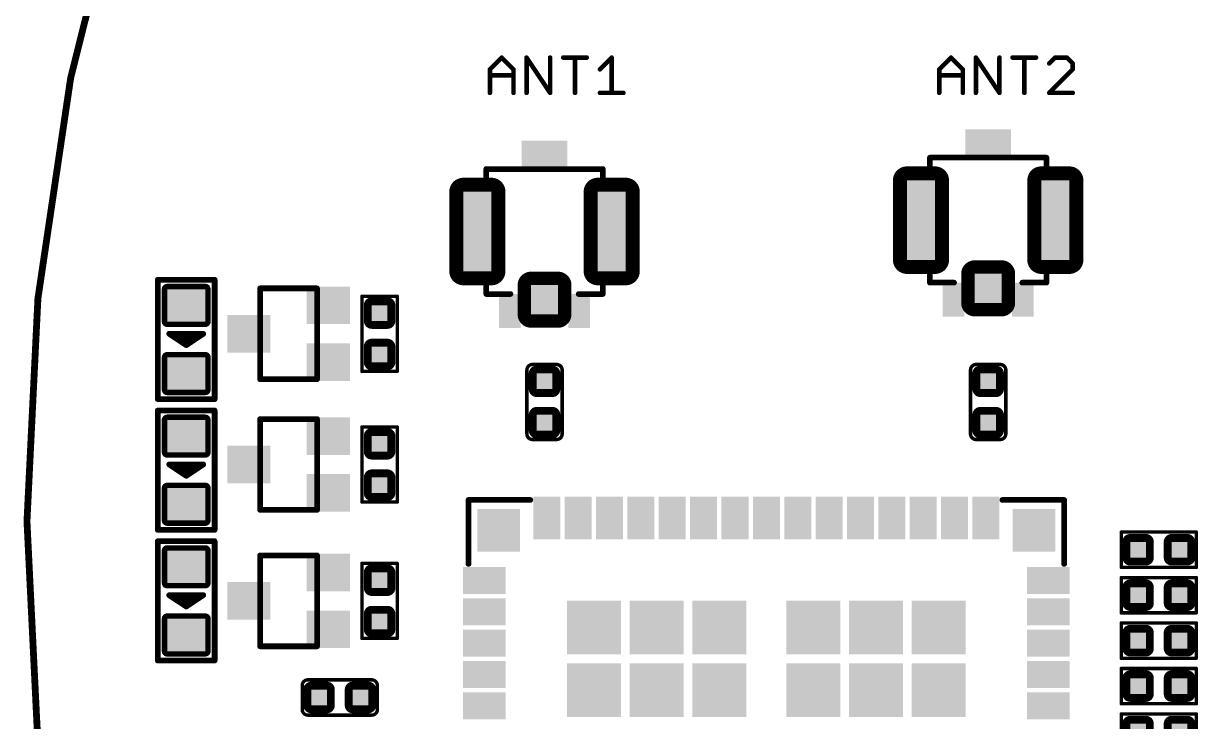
# Model space of a CAD drawing. Extents: x -51 to 158, y -52 to 51.
# Drawn here: x -50.88 to -24.57, y -4.47 to 11.13 of the extents above; entities that cross this region are included whole.
import ezdxf

# ---------------------------------------------------------------- set-up
doc = ezdxf.new("R2010")
doc.units = 0
for name, color, linetype in [('20', 213, 'CONTINUOUS'), ('21', 253, 'CONTINUOUS'), ('25', 253, 'CONTINUOUS'), ('29', 253, 'CONTINUOUS')]:
    doc.layers.add(name, color=color, linetype=linetype)

# ---------------------------------------------------------------- blocks, each defined once
blk = doc.blocks.new('RECT')
blk.add_solid([(-0.5, -0.5), (0.5, -0.5), (-0.5, 0.5), (0.5, 0.5)])
blk = doc.blocks.new('RECT200512X192512R50')
at = {"const_width": 0.3008}
blk.add_lwpolyline([(0.4762, -0.3008), (0.4762, 0.3008, 0.4142), (0.3258, 0.4512), (-0.3258, 0.4512, 0.4142), (-0.4762, 0.3008), (-0.4762, -0.3008, 0.4142), (-0.3258, -0.4512), (0.3258, -0.4512, 0.4142)], format="xyb", close=True, dxfattribs=at)
blk.add_solid([(-0.3512, -0.3262), (0.3512, -0.3262), (-0.3512, 0.3262), (0.3512, 0.3262)])
blk = doc.blocks.new('RECT384512X200512R50')
at = {"const_width": 0.3133}
blk.add_lwpolyline([(1.045, -0.3133), (1.045, 0.3133, 0.4142), (0.8883, 0.47), (-0.8883, 0.47, 0.4142), (-1.045, 0.3133), (-1.045, -0.3133, 0.4142), (-0.8883, -0.47), (0.8883, -0.47, 0.4142)], format="xyb", close=True, dxfattribs=at)
blk.add_solid([(-0.9137, -0.3387), (0.9137, -0.3387), (-0.9137, 0.3387), (0.9137, 0.3387)])
blk = doc.blocks.new('RECT112512X112512R50')
at = {"const_width": 0.1758}
blk.add_lwpolyline([(0.2637, -0.1758), (0.2637, 0.1758, 0.4142), (0.1758, 0.2637), (-0.1758, 0.2637, 0.4142), (-0.2637, 0.1758), (-0.2637, -0.1758, 0.4142), (-0.1758, -0.2637), (0.1758, -0.2637, 0.4142)], format="xyb", close=True, dxfattribs=at)
blk.add_solid([(-0.2012, -0.2012), (0.2012, -0.2012), (-0.2012, 0.2012), (0.2012, 0.2012)])
blk = doc.blocks.new('RECT154432X174752R25')
at = {"const_width": 0.1207}
blk.add_lwpolyline([(0.4223, -0.4254), (0.4223, 0.4254, 0.4142), (0.3619, 0.4858), (-0.3619, 0.4858, 0.4142), (-0.4223, 0.4254), (-0.4223, -0.4254, 0.4142), (-0.3619, -0.4858), (0.3619, -0.4858, 0.4142)], format="xyb", close=True, dxfattribs=at)
blk.add_solid([(-0.3874, -0.4509), (0.3874, -0.4509), (-0.3874, 0.4509), (0.3874, 0.4509)])

msp = doc.modelspace()

# ---------------------------------------------------------------- linework, layer by layer
at = {"layer": '20', "const_width": 0.1524}
msp.add_lwpolyline([(0, -50.8, 1), (0, 50.8, 1), (0, -50.8)], format="xyb", dxfattribs=at)
at = {"layer": '21'}
for points, const_width in [([(-30.637, 8.1598, 1), (-30.637, 8.0962)], 0.0635), ([(-30.6053, 8.128, 1), (-30.6687, 8.128)], 0.0635), ([(-28.0053, 8.128, 1), (-28.0688, 8.128)], 0.0635), ([(-28.037, 8.0962, 1), (-28.037, 8.1598)], 0.0635), ([(-40.5112, 7.874, 1), (-40.5748, 7.874)], 0.0635), ([(-40.543, 7.9058, 1), (-40.543, 7.8423)], 0.0635), ([(-37.9113, 7.874, 1), (-37.9748, 7.874)], 0.0635), ([(-37.943, 7.8423, 1), (-37.943, 7.9058)], 0.0635), ([(-30.6687, 7.9485, 1), (-30.6053, 7.9485)], 0.0635), ([(-28.0688, 7.9485, 1), (-28.0053, 7.9485)], 0.0635), ([(-40.5748, 7.6945, 1), (-40.5112, 7.6945)], 0.0635), ([(-37.9748, 7.6945, 1), (-37.9113, 7.6945)], 0.0635), ([(-30.6053, 5.5135, 1), (-30.6687, 5.5135)], 0.0635), ([(-28.0053, 5.5135, 1), (-28.0688, 5.5135)], 0.0635), ([(-47.8473, 5.3975, 1), (-47.9108, 5.3975)], 0.0635), ([(-47.879, 5.4292, 1), (-47.879, 5.3658)], 0.0635), ([(-46.5772, 5.3975, 1), (-46.6408, 5.3975)], 0.0635), ([(-46.609, 5.3658, 1), (-46.609, 5.4292)], 0.0635), ([(-45.5613, 5.207, 1), (-45.6248, 5.207)], 0.0635), ([(-45.593, 5.2387, 1), (-45.593, 5.1753)], 0.0635), ([(-44.2912, 5.207, 1), (-44.3548, 5.207)], 0.0635), ([(-44.323, 5.1753, 1), (-44.323, 5.2387)], 0.0635), ([(-40.5112, 5.2595, 1), (-40.5748, 5.2595)], 0.0635), ([(-37.9113, 5.2595, 1), (-37.9748, 5.2595)], 0.0635), ([(-30.637, 5.3658, 1), (-30.637, 5.3023)], 0.0635), ([(-30.6687, 5.334, 1), (-30.6053, 5.334)], 0.0635), ([(-30.099, 5.3023, 1), (-30.099, 5.3658)], 0.0635), ([(-28.575, 5.3658, 1), (-28.575, 5.3023)], 0.0635), ([(-28.0688, 5.334, 1), (-28.0053, 5.334)], 0.0635), ([(-28.037, 5.3023, 1), (-28.037, 5.3658)], 0.0635), ([(-43.3205, 5.0491, 1), (-43.3205, 5.011)], 0.0381), ([(-43.3015, 5.03, 1), (-43.3396, 5.03)], 0.0381), ([(-42.5125, 5.03, 1), (-42.5506, 5.03)], 0.0381), ([(-42.5315, 5.011, 1), (-42.5315, 5.0491)], 0.0381), ([(-40.5748, 5.08, 1), (-40.5112, 5.08)], 0.0635), ([(-40.543, 5.1117, 1), (-40.543, 5.0483)], 0.0635), ([(-40.005, 5.0483, 1), (-40.005, 5.1117)], 0.0635), ([(-38.481, 5.1117, 1), (-38.481, 5.0483)], 0.0635), ([(-37.9748, 5.08, 1), (-37.9113, 5.08)], 0.0635), ([(-37.943, 5.0483, 1), (-37.943, 5.1117)], 0.0635), ([(-47.6074, 4.2174, 1), (-47.6426, 4.1646)], 0.0635), ([(-47.625, 4.2227, 1), (-47.625, 4.1593)], 0.0635), ([(-46.8454, 4.1646, 1), (-46.8806, 4.2174)], 0.0635), ([(-46.863, 4.1593, 1), (-46.863, 4.2227)], 0.0635), ([(-47.498, 4.1593, 1), (-47.498, 4.0958)], 0.0635), ([(-47.4169, 4.0904, 1), (-47.4521, 4.0376)], 0.0635), ([(-47.4345, 4.0957, 1), (-47.4345, 4.0323)], 0.0635), ([(-47.4521, 4.0376, 1), (-47.4169, 4.0904)], 0.0635), ([(-47.2616, 3.9634, 1), (-47.2264, 3.9106)], 0.0635), ([(-47.2616, 3.9106, 1), (-47.2264, 3.9634)], 0.0635), ([(-47.0711, 4.0904, 1), (-47.0359, 4.0376)], 0.0635), ([(-47.0359, 4.0376, 1), (-47.0711, 4.0904)], 0.0635), ([(-47.0535, 4.0323, 1), (-47.0535, 4.0957)], 0.0635), ([(-46.99, 4.0958, 1), (-46.99, 4.1593)], 0.0635), ([(-39.5105, 3.506, 0.4142), (-39.6375, 3.379)], 0.0762), ([(-39.5105, 3.5251, 1), (-39.5105, 3.487)], 0.0381), ([(-39.5105, 3.487, 1), (-39.5105, 3.5251)], 0.0381), ([(-38.9755, 3.5251, 1), (-38.9755, 3.487)], 0.0381), ([(-38.8485, 3.379, 0.4142), (-38.9755, 3.506)], 0.0762), ([(-38.9755, 3.487, 1), (-38.9755, 3.5251)], 0.0381), ([(-29.6045, 3.506, 0.4142), (-29.7315, 3.379)], 0.0762), ([(-29.6045, 3.5251, 1), (-29.6045, 3.487)], 0.0381), ([(-29.6045, 3.487, 1), (-29.6045, 3.5251)], 0.0381), ([(-29.0695, 3.5251, 1), (-29.0695, 3.487)], 0.0381), ([(-28.9425, 3.379, 0.4142), (-29.0695, 3.506)], 0.0762), ([(-29.0695, 3.487, 1), (-29.0695, 3.5251)], 0.0381), ([(-45.6248, 3.175, 1), (-45.5613, 3.175)], 0.0635), ([(-45.593, 3.2068, 1), (-45.593, 3.1433)], 0.0635), ([(-44.3548, 3.175, 1), (-44.2912, 3.175)], 0.0635), ([(-44.323, 3.1433, 1), (-44.323, 3.2068)], 0.0635), ([(-43.3205, 3.3711, 1), (-43.3205, 3.333)], 0.0381), ([(-43.3396, 3.352, 1), (-43.3015, 3.352)], 0.0381), ([(-42.5506, 3.352, 1), (-42.5125, 3.352)], 0.0381), ([(-42.5315, 3.333, 1), (-42.5315, 3.3711)], 0.0381), ([(-39.6185, 3.379, 1), (-39.6566, 3.379)], 0.0381), ([(-39.6566, 3.379, 1), (-39.6185, 3.379)], 0.0381), ([(-38.8295, 3.379, 1), (-38.8676, 3.379)], 0.0381), ([(-38.8676, 3.379, 1), (-38.8295, 3.379)], 0.0381), ([(-29.7125, 3.379, 1), (-29.7506, 3.379)], 0.0381), ([(-29.7506, 3.379, 1), (-29.7125, 3.379)], 0.0381), ([(-28.9235, 3.379, 1), (-28.9616, 3.379)], 0.0381), ([(-28.9616, 3.379, 1), (-28.9235, 3.379)], 0.0381), ([(-47.9108, 2.7305, 1), (-47.8473, 2.7305)], 0.0635), ([(-47.879, 2.7623, 1), (-47.879, 2.6987)], 0.0635), ([(-46.6408, 2.7305, 1), (-46.5772, 2.7305)], 0.0635), ([(-46.609, 2.6987, 1), (-46.609, 2.7623)], 0.0635), ([(-47.8473, 2.4765, 1), (-47.9108, 2.4765)], 0.0635), ([(-47.879, 2.5083, 1), (-47.879, 2.4447)], 0.0635), ([(-46.5772, 2.4765, 1), (-46.6408, 2.4765)], 0.0635), ([(-46.609, 2.4447, 1), (-46.609, 2.5083)], 0.0635), ([(-45.593, 2.3178, 1), (-45.593, 2.2542)], 0.0635), ([(-45.5613, 2.286, 1), (-45.6248, 2.286)], 0.0635), ([(-44.2912, 2.286, 1), (-44.3548, 2.286)], 0.0635), ([(-44.323, 2.2542, 1), (-44.323, 2.3178)], 0.0635), ([(-43.3015, 2.109, 1), (-43.3396, 2.109)], 0.0381), ([(-43.3205, 2.128, 1), (-43.3205, 2.0899)], 0.0381), ([(-42.5125, 2.109, 1), (-42.5506, 2.109)], 0.0381), ([(-42.5315, 2.0899, 1), (-42.5315, 2.128)], 0.0381), ([(-39.6375, 1.955, 0.4142), (-39.5105, 1.828)], 0.0762), ([(-39.6185, 1.955, 1), (-39.6566, 1.955)], 0.0381), ([(-39.6566, 1.955, 1), (-39.6185, 1.955)], 0.0381), ([(-39.5105, 1.8471, 1), (-39.5105, 1.809)], 0.0381), ([(-39.5105, 1.809, 1), (-39.5105, 1.8471)], 0.0381), ([(-38.9755, 1.828, 0.4142), (-38.8485, 1.955)], 0.0762), ([(-38.9755, 1.8471, 1), (-38.9755, 1.809)], 0.0381), ([(-38.9755, 1.809, 1), (-38.9755, 1.8471)], 0.0381), ([(-38.8295, 1.955, 1), (-38.8676, 1.955)], 0.0381), ([(-38.8676, 1.955, 1), (-38.8295, 1.955)], 0.0381), ([(-29.7315, 1.955, 0.4142), (-29.6045, 1.828)], 0.0762), ([(-29.7125, 1.955, 1), (-29.7506, 1.955)], 0.0381), ([(-29.7506, 1.955, 1), (-29.7125, 1.955)], 0.0381), ([(-29.6045, 1.8471, 1), (-29.6045, 1.809)], 0.0381), ([(-29.6045, 1.809, 1), (-29.6045, 1.8471)], 0.0381), ([(-29.0695, 1.828, 0.4142), (-28.9425, 1.955)], 0.0762), ([(-29.0695, 1.8471, 1), (-29.0695, 1.809)], 0.0381), ([(-29.0695, 1.809, 1), (-29.0695, 1.8471)], 0.0381), ([(-28.9235, 1.955, 1), (-28.9616, 1.955)], 0.0381), ([(-28.9616, 1.955, 1), (-28.9235, 1.955)], 0.0381), ([(-47.625, 1.3017, 1), (-47.625, 1.2383)], 0.0635), ([(-47.6074, 1.2964, 1), (-47.6426, 1.2436)], 0.0635), ([(-46.8454, 1.2436, 1), (-46.8806, 1.2964)], 0.0635), ([(-46.863, 1.2383, 1), (-46.863, 1.3017)], 0.0635), ([(-47.498, 1.2383, 1), (-47.498, 1.1748)], 0.0635), ([(-47.4169, 1.1694, 1), (-47.4521, 1.1166)], 0.0635), ([(-47.4345, 1.1747, 1), (-47.4345, 1.1113)], 0.0635), ([(-47.4521, 1.1166, 1), (-47.4169, 1.1694)], 0.0635), ([(-47.2616, 1.0424, 1), (-47.2264, 0.9896)], 0.0635), ([(-47.2616, 0.9896, 1), (-47.2264, 1.0424)], 0.0635), ([(-47.0711, 1.1694, 1), (-47.0359, 1.1166)], 0.0635), ([(-47.0359, 1.1166, 1), (-47.0711, 1.1694)], 0.0635), ([(-47.0535, 1.1113, 1), (-47.0535, 1.1747)], 0.0635), ([(-46.99, 1.1748, 1), (-46.99, 1.2383)], 0.0635), ([(-40.9083, 0.477, 1), (-40.9718, 0.477)], 0.0635), ([(-40.94, 0.5088, 1), (-40.94, 0.4453)], 0.0635), ([(-39.56, 0.4453, 1), (-39.56, 0.5088)], 0.0635), ([(-29.02, 0.5088, 1), (-29.02, 0.4453)], 0.0635), ([(-27.6083, 0.477, 1), (-27.6717, 0.477)], 0.0635), ([(-27.64, 0.4453, 1), (-27.64, 0.5088)], 0.0635), ([(-45.6248, 0.254, 1), (-45.5613, 0.254)], 0.0635), ([(-45.593, 0.2858, 1), (-45.593, 0.2223)], 0.0635), ([(-44.3548, 0.254, 1), (-44.2912, 0.254)], 0.0635), ([(-44.323, 0.2223, 1), (-44.323, 0.2858)], 0.0635), ([(-43.3205, 0.4501, 1), (-43.3205, 0.4119)], 0.0381), ([(-43.3396, 0.431, 1), (-43.3015, 0.431)], 0.0381), ([(-42.5506, 0.431, 1), (-42.5125, 0.431)], 0.0381), ([(-42.5315, 0.4119, 1), (-42.5315, 0.4501)], 0.0381), ([(-47.9108, -0.1905, 1), (-47.8473, -0.1905)], 0.0635), ([(-47.879, -0.1588, 1), (-47.879, -0.2223)], 0.0635), ([(-46.6408, -0.1905, 1), (-46.5772, -0.1905)], 0.0635), ([(-46.609, -0.2223, 1), (-46.609, -0.1588)], 0.0635), ([(-26.3469, -0.2405, 1), (-26.385, -0.2405)], 0.0381), ([(-26.366, -0.2215, 1), (-26.366, -0.2596)], 0.0381), ([(-24.669, -0.2405, 1), (-24.7071, -0.2405)], 0.0381), ([(-24.688, -0.2596, 1), (-24.688, -0.2215)], 0.0381), ([(-47.8473, -0.4445, 1), (-47.9108, -0.4445)], 0.0635), ([(-47.879, -0.4128, 1), (-47.879, -0.4763)], 0.0635), ([(-46.5772, -0.4445, 1), (-46.6408, -0.4445)], 0.0635), ([(-46.609, -0.4763, 1), (-46.609, -0.4128)], 0.0635), ([(-45.5613, -0.762, 1), (-45.6248, -0.762)], 0.0635), ([(-45.593, -0.7303, 1), (-45.593, -0.7937)], 0.0635), ([(-44.2912, -0.762, 1), (-44.3548, -0.762)], 0.0635), ([(-44.323, -0.7937, 1), (-44.323, -0.7303)], 0.0635), ([(-43.3015, -0.939, 1), (-43.3396, -0.939)], 0.0381), ([(-43.3205, -0.92, 1), (-43.3205, -0.9581)], 0.0381), ([(-42.5125, -0.939, 1), (-42.5506, -0.939)], 0.0381), ([(-42.5315, -0.9581, 1), (-42.5315, -0.92)], 0.0381), ([(-40.9718, -0.953, 1), (-40.9083, -0.953)], 0.0635), ([(-27.6717, -0.953, 1), (-27.6083, -0.953)], 0.0635), ([(-26.366, -1.0105, 1), (-26.366, -1.0486)], 0.0381), ([(-26.385, -1.0295, 1), (-26.3469, -1.0295)], 0.0381), ([(-24.7071, -1.0295, 1), (-24.669, -1.0295)], 0.0381), ([(-24.688, -1.0486, 1), (-24.688, -1.0105)], 0.0381), ([(-26.366, -1.2374, 1), (-26.366, -1.2755)], 0.0381), ([(-26.3469, -1.2565, 1), (-26.385, -1.2565)], 0.0381), ([(-24.669, -1.2565, 1), (-24.7071, -1.2565)], 0.0381), ([(-24.688, -1.2755, 1), (-24.688, -1.2374)], 0.0381), ([(-47.6074, -1.6246, 1), (-47.6426, -1.6774)], 0.0635), ([(-47.625, -1.6193, 1), (-47.625, -1.6827)], 0.0635), ([(-47.498, -1.6828, 1), (-47.498, -1.7463)], 0.0635), ([(-47.4169, -1.7516, 1), (-47.4521, -1.8044)], 0.0635), ([(-47.4345, -1.7463, 1), (-47.4345, -1.8097)], 0.0635), ([(-47.4521, -1.8044, 1), (-47.4169, -1.7516)], 0.0635), ([(-47.0711, -1.7516, 1), (-47.0359, -1.8044)], 0.0635), ([(-47.0359, -1.8044, 1), (-47.0711, -1.7516)], 0.0635), ([(-47.0535, -1.8097, 1), (-47.0535, -1.7463)], 0.0635), ([(-46.99, -1.7463, 1), (-46.99, -1.6828)], 0.0635), ([(-46.8454, -1.6774, 1), (-46.8806, -1.6246)], 0.0635), ([(-46.863, -1.6827, 1), (-46.863, -1.6193)], 0.0635), ([(-47.2616, -1.8786, 1), (-47.2264, -1.9314)], 0.0635), ([(-47.2616, -1.9314, 1), (-47.2264, -1.8786)], 0.0635), ([(-26.366, -2.0265, 1), (-26.366, -2.0646)], 0.0381), ([(-26.385, -2.0455, 1), (-26.3469, -2.0455)], 0.0381), ([(-24.7071, -2.0455, 1), (-24.669, -2.0455)], 0.0381), ([(-24.688, -2.0646, 1), (-24.688, -2.0265)], 0.0381), ([(-26.366, -2.2534, 1), (-26.366, -2.2915)], 0.0381), ([(-26.3469, -2.2725, 1), (-26.385, -2.2725)], 0.0381), ([(-24.669, -2.2725, 1), (-24.7071, -2.2725)], 0.0381), ([(-24.688, -2.2915, 1), (-24.688, -2.2534)], 0.0381), ([(-43.3205, -2.5979, 1), (-43.3205, -2.6361)], 0.0381), ([(-43.3396, -2.617, 1), (-43.3015, -2.617)], 0.0381), ([(-42.5506, -2.617, 1), (-42.5125, -2.617)], 0.0381), ([(-42.5315, -2.6361, 1), (-42.5315, -2.5979)], 0.0381), ([(-45.593, -2.7622, 1), (-45.593, -2.8258)], 0.0635), ([(-45.6248, -2.794, 1), (-45.5613, -2.794)], 0.0635), ([(-44.3548, -2.794, 1), (-44.2912, -2.794)], 0.0635), ([(-44.323, -2.8258, 1), (-44.323, -2.7622)], 0.0635), ([(-47.9108, -3.1115, 1), (-47.8473, -3.1115)], 0.0635), ([(-47.879, -3.0797, 1), (-47.879, -3.1433)], 0.0635), ([(-46.6408, -3.1115, 1), (-46.5772, -3.1115)], 0.0635), ([(-46.609, -3.1433, 1), (-46.609, -3.0797)], 0.0635), ([(-26.366, -3.0425, 1), (-26.366, -3.0806)], 0.0381), ([(-26.385, -3.0615, 1), (-26.3469, -3.0615)], 0.0381), ([(-24.7071, -3.0615, 1), (-24.669, -3.0615)], 0.0381), ([(-24.688, -3.0806, 1), (-24.688, -3.0425)], 0.0381), ([(-26.366, -3.2694, 1), (-26.366, -3.3075)], 0.0381), ([(-26.3469, -3.2885, 1), (-26.385, -3.2885)], 0.0381), ([(-24.669, -3.2885, 1), (-24.7071, -3.2885)], 0.0381), ([(-24.688, -3.3075, 1), (-24.688, -3.2694)], 0.0381), ([(-44.527, -3.5425, 0.4142), (-44.654, -3.6695)], 0.0762), ([(-44.635, -3.6695, 1), (-44.6731, -3.6695)], 0.0381), ([(-44.6731, -3.6695, 1), (-44.635, -3.6695)], 0.0381), ([(-44.527, -3.5234, 1), (-44.527, -3.5615)], 0.0381), ([(-44.527, -3.5615, 1), (-44.527, -3.5234)], 0.0381), ([(-42.976, -3.6695, 0.4142), (-43.103, -3.5425)], 0.0762), ([(-43.103, -3.5234, 1), (-43.103, -3.5615)], 0.0381), ([(-43.103, -3.5615, 1), (-43.103, -3.5234)], 0.0381), ([(-42.9569, -3.6695, 1), (-42.995, -3.6695)], 0.0381), ([(-42.995, -3.6695, 1), (-42.9569, -3.6695)], 0.0381), ([(-44.654, -4.2045, 0.4142), (-44.527, -4.3315)], 0.0762), ([(-44.635, -4.2045, 1), (-44.6731, -4.2045)], 0.0381), ([(-44.6731, -4.2045, 1), (-44.635, -4.2045)], 0.0381), ([(-43.103, -4.3315, 0.4142), (-42.976, -4.2045)], 0.0762), ([(-42.9569, -4.2045, 1), (-42.995, -4.2045)], 0.0381), ([(-42.995, -4.2045, 1), (-42.9569, -4.2045)], 0.0381), ([(-26.366, -4.0585, 1), (-26.366, -4.0966)], 0.0381), ([(-26.385, -4.0775, 1), (-26.3469, -4.0775)], 0.0381), ([(-24.7071, -4.0775, 1), (-24.669, -4.0775)], 0.0381), ([(-24.688, -4.0966, 1), (-24.688, -4.0585)], 0.0381), ([(-44.527, -4.3125, 1), (-44.527, -4.3506)], 0.0381), ([(-44.527, -4.3506, 1), (-44.527, -4.3125)], 0.0381), ([(-43.103, -4.3125, 1), (-43.103, -4.3506)], 0.0381), ([(-43.103, -4.3506, 1), (-43.103, -4.3125)], 0.0381), ([(-26.366, -4.2854, 1), (-26.366, -4.3236)], 0.0381), ([(-26.3469, -4.3045, 1), (-26.385, -4.3045)], 0.0381), ([(-24.669, -4.3045, 1), (-24.7071, -4.3045)], 0.0381), ([(-24.688, -4.3236, 1), (-24.688, -4.2854)], 0.0381)]:
    msp.add_lwpolyline(points, format="xyb", dxfattribs=dict(at, const_width=const_width))
for points, const_width in [([(-30.637, 7.9485), (-30.637, 8.128)], 0.127), ([(-30.637, 8.128), (-28.037, 8.128)], 0.127), ([(-28.037, 8.128), (-28.037, 7.9485)], 0.127), ([(-40.543, 7.6945), (-40.543, 7.874)], 0.127), ([(-40.543, 7.874), (-37.943, 7.874)], 0.127), ([(-37.943, 7.874), (-37.943, 7.6945)], 0.127), ([(-30.637, 5.334), (-30.637, 5.5135)], 0.127), ([(-28.037, 5.5135), (-28.037, 5.334)], 0.127), ([(-47.879, 2.7305), (-47.879, 5.3975)], 0.127), ([(-47.879, 5.3975), (-46.609, 5.3975)], 0.127), ([(-46.609, 5.3975), (-46.609, 2.7305)], 0.127), ([(-45.593, 3.175), (-45.593, 5.207)], 0.127), ([(-45.593, 5.207), (-44.323, 5.207)], 0.127), ([(-44.323, 5.207), (-44.323, 3.175)], 0.127), ([(-40.543, 5.08), (-40.543, 5.2595)], 0.127), ([(-37.943, 5.2595), (-37.943, 5.08)], 0.127), ([(-30.637, 5.334), (-30.099, 5.334)], 0.127), ([(-28.037, 5.334), (-28.575, 5.334)], 0.127), ([(-43.3205, 3.352), (-43.3205, 5.03)], 0.0762), ([(-43.3205, 5.03), (-42.5315, 5.03)], 0.0762), ([(-42.5315, 5.03), (-42.5315, 3.352)], 0.0762), ([(-40.543, 5.08), (-40.005, 5.08)], 0.127), ([(-37.943, 5.08), (-38.481, 5.08)], 0.127), ([(-46.863, 4.191), (-47.625, 4.191)], 0.127), ([(-47.625, 4.191), (-47.4345, 4.064)], 0.127), ([(-47.0535, 4.064), (-46.863, 4.191)], 0.127), ([(-46.99, 4.1275), (-47.498, 4.1275)], 0.127), ([(-47.4345, 4.064), (-47.244, 3.937)], 0.127), ([(-47.0535, 4.064), (-47.4345, 4.064)], 0.127), ([(-47.244, 3.937), (-47.0535, 4.064)], 0.127), ([(-39.5105, 3.506), (-38.9755, 3.506)], 0.0762), ([(-29.6045, 3.506), (-29.0695, 3.506)], 0.0762), ([(-44.323, 3.175), (-45.593, 3.175)], 0.127), ([(-42.5315, 3.352), (-43.3205, 3.352)], 0.0762), ([(-39.6375, 1.955), (-39.6375, 3.379)], 0.0762), ([(-38.8485, 3.379), (-38.8485, 1.955)], 0.0762), ([(-29.7315, 1.955), (-29.7315, 3.379)], 0.0762), ([(-28.9425, 3.379), (-28.9425, 1.955)], 0.0762), ([(-46.609, 2.7305), (-47.879, 2.7305)], 0.127), ([(-47.879, -0.1905), (-47.879, 2.4765)], 0.127), ([(-47.879, 2.4765), (-46.609, 2.4765)], 0.127), ([(-46.609, 2.4765), (-46.609, -0.1905)], 0.127), ([(-45.593, 0.254), (-45.593, 2.286)], 0.127), ([(-45.593, 2.286), (-44.323, 2.286)], 0.127), ([(-44.323, 2.286), (-44.323, 0.254)], 0.127), ([(-43.3205, 0.431), (-43.3205, 2.109)], 0.0762), ([(-43.3205, 2.109), (-42.5315, 2.109)], 0.0762), ([(-42.5315, 2.109), (-42.5315, 0.431)], 0.0762), ([(-38.9755, 1.828), (-39.5105, 1.828)], 0.0762), ([(-29.0695, 1.828), (-29.6045, 1.828)], 0.0762), ([(-46.863, 1.27), (-47.625, 1.27)], 0.127), ([(-47.625, 1.27), (-47.4345, 1.143)], 0.127), ([(-47.0535, 1.143), (-46.863, 1.27)], 0.127), ([(-46.99, 1.2065), (-47.498, 1.2065)], 0.127), ([(-47.4345, 1.143), (-47.244, 1.016)], 0.127), ([(-47.0535, 1.143), (-47.4345, 1.143)], 0.127), ([(-47.244, 1.016), (-47.0535, 1.143)], 0.127), ([(-40.94, 0.477), (-40.94, -0.953)], 0.127), ([(-40.94, 0.477), (-39.56, 0.477)], 0.127), ([(-27.64, 0.477), (-29.02, 0.477)], 0.127), ([(-27.64, -0.953), (-27.64, 0.477)], 0.127), ([(-44.323, 0.254), (-45.593, 0.254)], 0.127), ([(-42.5315, 0.431), (-43.3205, 0.431)], 0.0762), ([(-46.609, -0.1905), (-47.879, -0.1905)], 0.127), ([(-26.366, -1.0295), (-26.366, -0.2405)], 0.0762), ([(-26.366, -0.2405), (-24.688, -0.2405)], 0.0762), ([(-24.688, -0.2405), (-24.688, -1.0295)], 0.0762), ([(-47.879, -3.1115), (-47.879, -0.4445)], 0.127), ([(-47.879, -0.4445), (-46.609, -0.4445)], 0.127), ([(-46.609, -0.4445), (-46.609, -3.1115)], 0.127), ([(-45.593, -2.794), (-45.593, -0.762)], 0.127), ([(-45.593, -0.762), (-44.323, -0.762)], 0.127), ([(-44.323, -0.762), (-44.323, -2.794)], 0.127), ([(-43.3205, -2.617), (-43.3205, -0.939)], 0.0762), ([(-43.3205, -0.939), (-42.5315, -0.939)], 0.0762), ([(-42.5315, -0.939), (-42.5315, -2.617)], 0.0762), ([(-24.688, -1.0295), (-26.366, -1.0295)], 0.0762), ([(-26.366, -1.2565), (-24.688, -1.2565)], 0.0762), ([(-26.366, -2.0455), (-26.366, -1.2565)], 0.0762), ([(-24.688, -1.2565), (-24.688, -2.0455)], 0.0762), ([(-46.863, -1.651), (-47.625, -1.651)], 0.127), ([(-47.625, -1.651), (-47.4345, -1.778)], 0.127), ([(-46.99, -1.7145), (-47.498, -1.7145)], 0.127), ([(-47.4345, -1.778), (-47.244, -1.905)], 0.127), ([(-47.0535, -1.778), (-47.4345, -1.778)], 0.127), ([(-47.244, -1.905), (-47.0535, -1.778)], 0.127), ([(-47.0535, -1.778), (-46.863, -1.651)], 0.127), ([(-24.688, -2.0455), (-26.366, -2.0455)], 0.0762), ([(-26.366, -2.2725), (-24.688, -2.2725)], 0.0762), ([(-26.366, -3.0615), (-26.366, -2.2725)], 0.0762), ([(-24.688, -2.2725), (-24.688, -3.0615)], 0.0762), ([(-42.5315, -2.617), (-43.3205, -2.617)], 0.0762), ([(-44.323, -2.794), (-45.593, -2.794)], 0.127), ([(-46.609, -3.1115), (-47.879, -3.1115)], 0.127), ([(-24.688, -3.0615), (-26.366, -3.0615)], 0.0762), ([(-26.366, -3.2885), (-24.688, -3.2885)], 0.0762), ([(-26.366, -4.0775), (-26.366, -3.2885)], 0.0762), ([(-24.688, -3.2885), (-24.688, -4.0775)], 0.0762), ([(-44.654, -4.2045), (-44.654, -3.6695)], 0.0762), ([(-44.527, -3.5425), (-43.103, -3.5425)], 0.0762), ([(-42.976, -3.6695), (-42.976, -4.2045)], 0.0762), ([(-24.688, -4.0775), (-26.366, -4.0775)], 0.0762), ([(-43.103, -4.3315), (-44.527, -4.3315)], 0.0762), ([(-26.366, -4.3045), (-24.688, -4.3045)], 0.0762), ([(-26.366, -5.0935), (-26.366, -4.3045)], 0.0762), ([(-24.688, -4.3045), (-24.688, -5.0935)], 0.0762)]:
    msp.add_lwpolyline(points, dxfattribs=dict(at, const_width=const_width))
at = {"layer": '25', "const_width": 0.1016}
for points in [[(-40.4622, 10.1012), (-40.1995, 10.3639)], [(-40.1995, 10.3639), (-39.9368, 10.1012)], [(-39.6436, 9.5758), (-39.6436, 10.3639)], [(-39.6436, 10.3639), (-39.1182, 9.5758)], [(-39.1182, 9.5758), (-39.1182, 10.3639)], [(-38.825, 10.3639), (-38.2997, 10.3639)], [(-38.5624, 9.5758), (-38.5624, 10.3639)], [(-38.0065, 10.1012), (-37.7438, 10.3639)], [(-37.7438, 10.3639), (-37.7438, 9.5758)], [(-30.4292, 10.1012), (-30.1665, 10.3639)], [(-30.1665, 10.3639), (-29.9038, 10.1012)], [(-29.6106, 9.5758), (-29.6106, 10.3639)], [(-29.6106, 10.3639), (-29.0852, 9.5758)], [(-29.0852, 9.5758), (-29.0852, 10.3639)], [(-28.792, 10.3639), (-28.2667, 10.3639)], [(-28.5294, 9.5758), (-28.5294, 10.3639)], [(-27.8421, 10.3639), (-27.9735, 10.2325)], [(-27.5794, 10.3639), (-27.8421, 10.3639)], [(-27.4481, 10.2325), (-27.5794, 10.3639)], [(-27.4481, 10.1012), (-27.4481, 10.2325)], [(-40.4622, 9.5758), (-40.4622, 10.1012)], [(-40.4622, 9.9698), (-39.9368, 9.9698)], [(-39.9368, 10.1012), (-39.9368, 9.5758)], [(-30.4292, 9.5758), (-30.4292, 10.1012)], [(-30.4292, 9.9698), (-29.9038, 9.9698)], [(-29.9038, 10.1012), (-29.9038, 9.5758)], [(-27.9735, 9.5758), (-27.4481, 10.1012)], [(-38.0065, 9.5758), (-37.4811, 9.5758)], [(-27.4481, 9.5758), (-27.9735, 9.5758)]]:
    msp.add_lwpolyline(points, dxfattribs=at)
at = {"layer": '25', "const_width": 0.0508}
for points in [[(-40.1815, 10.3818, 1), (-40.2175, 10.3459)], [(-40.1815, 10.3459, 1), (-40.2175, 10.3818)], [(-39.6225, 10.378, 1), (-39.6648, 10.3498)], [(-39.6182, 10.3639, 1), (-39.669, 10.3639)], [(-39.0928, 10.3639, 1), (-39.1436, 10.3639)], [(-38.825, 10.3893, 1), (-38.825, 10.3385)], [(-38.537, 10.3639, 1), (-38.5878, 10.3639)], [(-38.2997, 10.3385, 1), (-38.2997, 10.3893)], [(-37.7184, 10.3639, 1), (-37.7692, 10.3639)], [(-37.7258, 10.3459, 1), (-37.7617, 10.3818)], [(-30.1485, 10.3818, 1), (-30.1845, 10.3459)], [(-30.1485, 10.3459, 1), (-30.1845, 10.3818)], [(-29.5895, 10.378, 1), (-29.6318, 10.3498)], [(-29.5852, 10.3639, 1), (-29.636, 10.3639)], [(-29.0598, 10.3639, 1), (-29.1106, 10.3639)], [(-28.792, 10.3893, 1), (-28.792, 10.3385)], [(-28.504, 10.3639, 1), (-28.5548, 10.3639)], [(-28.2667, 10.3385, 1), (-28.2667, 10.3893)], [(-27.9914, 10.2505, 1), (-27.9555, 10.2146)], [(-27.8421, 10.3893, 1), (-27.8421, 10.3385)], [(-27.8242, 10.3459, 1), (-27.8601, 10.3818)], [(-27.5615, 10.3818, 1), (-27.5974, 10.3459)], [(-27.5794, 10.3385, 1), (-27.5794, 10.3893)], [(-27.4227, 10.2325, 1), (-27.4735, 10.2325)], [(-27.466, 10.2146, 1), (-27.4301, 10.2505)], [(-40.4368, 10.1012, 1), (-40.4876, 10.1012)], [(-40.4802, 10.1191, 1), (-40.4442, 10.0832)], [(-40.4622, 9.9952, 1), (-40.4622, 9.9444)], [(-39.9114, 10.1012, 1), (-39.9622, 10.1012)], [(-39.9548, 10.0832, 1), (-39.9189, 10.1191)], [(-39.9368, 9.9444, 1), (-39.9368, 9.9952)], [(-38.0244, 10.1191, 1), (-37.9885, 10.0832)], [(-30.4038, 10.1012, 1), (-30.4546, 10.1012)], [(-30.4472, 10.1191, 1), (-30.4112, 10.0832)], [(-30.4292, 9.9952, 1), (-30.4292, 9.9444)], [(-29.8784, 10.1012, 1), (-29.9292, 10.1012)], [(-29.9218, 10.0832, 1), (-29.8859, 10.1191)], [(-29.9038, 9.9444, 1), (-29.9038, 9.9952)], [(-27.4735, 10.1012, 1), (-27.4227, 10.1012)], [(-27.4301, 10.0832, 1), (-27.466, 10.1191)], [(-40.4876, 9.5758, 1), (-40.4368, 9.5758)], [(-39.9622, 9.5758, 1), (-39.9114, 9.5758)], [(-39.669, 9.5758, 1), (-39.6182, 9.5758)], [(-39.1436, 9.5758, 1), (-39.0928, 9.5758)], [(-39.1394, 9.5617, 1), (-39.0971, 9.5899)], [(-38.5878, 9.5758, 1), (-38.537, 9.5758)], [(-38.0065, 9.6012, 1), (-38.0065, 9.5504)], [(-37.7692, 9.5758, 1), (-37.7184, 9.5758)], [(-37.4811, 9.5504, 1), (-37.4811, 9.6012)], [(-30.4546, 9.5758, 1), (-30.4038, 9.5758)], [(-29.9292, 9.5758, 1), (-29.8784, 9.5758)], [(-29.636, 9.5758, 1), (-29.5852, 9.5758)], [(-29.1106, 9.5758, 1), (-29.0598, 9.5758)], [(-29.1064, 9.5617, 1), (-29.0641, 9.5899)], [(-28.5548, 9.5758, 1), (-28.504, 9.5758)], [(-27.9735, 9.6012, 1), (-27.9735, 9.5504)], [(-27.9914, 9.5938, 1), (-27.9555, 9.5578)], [(-27.4481, 9.5504, 1), (-27.4481, 9.6012)]]:
    msp.add_lwpolyline(points, format="xyb", dxfattribs=at)

# ---------------------------------------------------------------- block references
at = {"layer": '21', "rotation": 90}
for p, xscale, yscale in [((-29.337, 8.4455), 0.635, 1.016), ((-39.243, 8.1915), 0.635, 1.016), ((-30.1117, 4.953), 0.762, 0.4826), ((-28.5623, 4.953), 0.762, 0.4826), ((-40.0177, 4.699), 0.762, 0.4826), ((-38.4683, 4.699), 0.762, 0.4826)]:
    msp.add_blockref('RECT', p, dxfattribs=dict(at, xscale=xscale, yscale=yscale))
at = {"layer": '29'}
for name, p, rotation in [('RECT384512X200512R50', (-30.837, 6.731), 90), ('RECT384512X200512R50', (-27.837, 6.731), 90), ('RECT384512X200512R50', (-40.743, 6.477), 90), ('RECT384512X200512R50', (-37.743, 6.477), 90), ('RECT200512X192512R50', (-29.337, 5.207), 270), ('RECT200512X192512R50', (-39.243, 4.953), 270), ('RECT154432X174752R25', (-47.244, 4.826), 270), ('RECT112512X112512R50', (-42.926, 4.6535), 270), ('RECT112512X112512R50', (-42.926, 3.7285), 270), ('RECT154432X174752R25', (-47.244, 3.302), 270), ('RECT112512X112512R50', (-39.243, 3.1295), 270), ('RECT112512X112512R50', (-29.337, 3.1295), 270), ('RECT154432X174752R25', (-47.244, 1.905), 270), ('RECT112512X112512R50', (-39.243, 2.2045), 270), ('RECT112512X112512R50', (-29.337, 2.2045), 270), ('RECT112512X112512R50', (-42.926, 1.7325), 270), ('RECT112512X112512R50', (-42.926, 0.8075), 270), ('RECT154432X174752R25', (-47.244, 0.381), 270), ('RECT112512X112512R50', (-25.9895, -0.635), 180), ('RECT112512X112512R50', (-25.0645, -0.635), 180), ('RECT154432X174752R25', (-47.244, -1.016), 270), ('RECT112512X112512R50', (-42.926, -1.3155), 270), ('RECT154432X174752R25', (-47.244, -2.54), 270), ('RECT112512X112512R50', (-42.926, -2.2405), 270), ('RECT112512X112512R50', (-44.2775, -3.937), 180), ('RECT112512X112512R50', (-43.3525, -3.937), 180)]:
    msp.add_blockref(name, p, dxfattribs=dict(at, rotation=rotation))
for p, xscale, yscale, rotation in [((-44.069, 4.826), 0.9652, 0.8382, 180), ((-45.847, 4.191), 0.9652, 0.8382, 180), ((-44.069, 3.556), 0.9652, 0.8382, 180), ((-44.069, 1.905), 0.9652, 0.8382, 180), ((-45.847, 1.27), 0.9652, 0.8382, 180), ((-44.069, 0.635), 0.9652, 0.8382, 180), ((-39.19, 0.077), 0.6032, 0.9532, 180), ((-38.49, 0.077), 0.6032, 0.9532, 180), ((-37.79, 0.077), 0.6032, 0.9532, 180), ((-37.09, 0.077), 0.6032, 0.9532, 180), ((-36.39, 0.077), 0.6032, 0.9532, 180), ((-35.69, 0.077), 0.6032, 0.9532, 180), ((-34.99, 0.077), 0.6032, 0.9532, 180), ((-34.29, 0.077), 0.6032, 0.9532, 180), ((-33.59, 0.077), 0.6032, 0.9532, 180), ((-32.89, 0.077), 0.6032, 0.9532, 180), ((-32.19, 0.077), 0.6032, 0.9532, 180), ((-31.49, 0.077), 0.6032, 0.9532, 180), ((-30.79, 0.077), 0.6032, 0.9532, 180), ((-30.09, 0.077), 0.6032, 0.9532, 180), ((-29.39, 0.077), 0.6032, 0.9532, 180), ((-40.265, -0.198), 0.9532, 0.9532, 90), ((-28.315, -0.198), 0.9532, 0.9532, 90), ((-44.069, -1.143), 0.9652, 0.8382, 180), ((-40.59, -1.323), 0.6032, 0.9532, 270), ((-27.99, -1.323), 0.6032, 0.9532, 90), ((-45.847, -1.778), 0.9652, 0.8382, 180), ((-40.59, -2.023), 0.6032, 0.9532, 270), ((-38.14, -2.373), 1.2032, 1.2032, 90), ((-36.74, -2.373), 1.2032, 1.2032, 90), ((-35.34, -2.373), 1.2032, 1.2032, 90), ((-27.99, -2.023), 0.6032, 0.9532, 90), ((-44.069, -2.413), 0.9652, 0.8382, 180), ((-40.59, -2.723), 0.6032, 0.9532, 270), ((-27.99, -2.723), 0.6032, 0.9532, 90), ((-40.59, -3.423), 0.6032, 0.9532, 270), ((-27.99, -3.423), 0.6032, 0.9532, 90), ((-38.14, -3.773), 1.2032, 1.2032, 90), ((-36.74, -3.773), 1.2032, 1.2032, 90), ((-35.34, -3.773), 1.2032, 1.2032, 90), ((-40.59, -4.123), 0.6032, 0.9532, 270), ((-27.99, -4.123), 0.6032, 0.9532, 90)]:
    msp.add_blockref('RECT', p, dxfattribs=dict(at, xscale=xscale, yscale=yscale, rotation=rotation))
for p in [(-25.9895, -1.651), (-25.0645, -1.651), (-25.9895, -2.667), (-25.0645, -2.667), (-25.9895, -3.683), (-25.0645, -3.683), (-25.9895, -4.699), (-25.0645, -4.699)]:
    msp.add_blockref('RECT112512X112512R50', p, dxfattribs=at)
at = {"layer": '29', "xscale": 1.2032, "yscale": 1.2032}
for p in [(-33.24, -2.373), (-31.84, -2.373), (-30.44, -2.373), (-33.24, -3.773), (-31.84, -3.773), (-30.44, -3.773)]:
    msp.add_blockref('RECT', p, dxfattribs=at)

doc.saveas('drawing.dxf')
